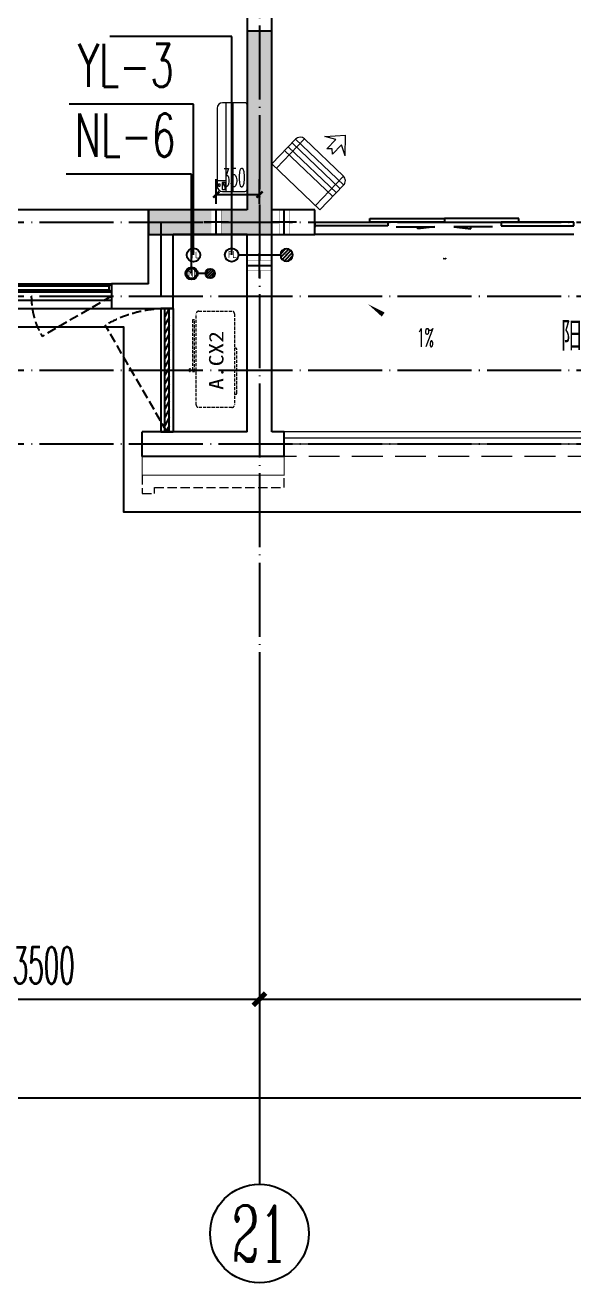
# Model space of a CAD drawing. Extents: x 27938 to 1507990, y 110129 to 923079.
# Drawn here: x 854517 to 858967, y 511440 to 521639 of the extents above; entities that cross this region are included whole.
import ezdxf
from ezdxf.enums import TextEntityAlignment as Align

# ---------------------------------------------------------------- set-up
doc = ezdxf.new("R2010")
doc.units = 0
doc.header["$LTSCALE"] = 1000
doc.header["$MEASUREMENT"] = 0
doc.linetypes.add('DASH', pattern=[0.35, 0.25, -0.1])
doc.linetypes.add('DOTE', pattern=[2.42, 2, -0.2, 0.02, -0.2])
for name, color, linetype in [('3-栏杆1', 135, 'Continuous'), ('3.5方案汇报，与郭总、侯月琴确定户型_t8$0$2020.03.04 -1安徽标准化洋房户型(UA）_t8_t8$0$看线', 154, 'Continuous'), ('AXIS', 3, 'Continuous'), ('AXIS_TEXT', 7, 'Continuous'), ('COLUMN', 9, 'Continuous'), ('DIM_凝结', 150, 'Continuous'), ('DIM_废水', 31, 'Continuous'), ('DIM_雨水', 4, 'Continuous'), ('DOTE', 1, 'Continuous'), ('EQUIP_地漏', 7, 'Continuous'), ('LVTRY', 6, 'Continuous'), ('PUB_HATCH', 8, 'Continuous'), ('PUB_TEXT', 4, 'Continuous'), ('VPIPE-凝结', 150, 'N'), ('VPIPE-废水', 31, 'Continuous'), ('VPIPE-雨水', 4, 'Y'), ('WALL', 9, 'Continuous'), ('WINDOW', 4, 'Continuous'), ('WINDOW_TEXT', 7, 'Continuous'), ('机电标识类', 1, 'Continuous'), ('看线', 251, 'Continuous')]:
    doc.layers.add(name, color=color, linetype=linetype)
for name, color, linetype, lineweight in [('平面-排水沟', 86, 'Continuous', 15), ('平面-栏杆', 135, 'Continuous', 15), ('平面-看线', 45, 'Continuous', 15), ('平面-空调室内机', 176, 'Continuous', 9), ('平面-空调预留孔', 173, 'Continuous', 15), ('空调', 76, 'Continuous', 13)]:
    doc.layers.add(name, color=color, linetype=linetype, lineweight=lineweight)
doc.styles.add('_TCH_AXIS', font='COMPLEX', dxfattribs={"bigfont": 'GBCBIG'})
doc.styles.add('_TCH_DIM', font='SIMPLEX.shx', dxfattribs={"width": 0.7, "bigfont": 'GBCBIG.shx'})
doc.styles.add('_TCH_DIM_T3', font='SIMPLEX.shx', dxfattribs={"width": 0.494118, "bigfont": 'GBCBIG.shx'})
doc.styles.add('_TCH_WINDOW', font='SIMPLEX.shx', dxfattribs={"width": 0.7, "height": 3.5, "bigfont": 'GBCBIG.shx'})
doc.styles.add('_TWT_SERIAL', font='SIMPLEX', dxfattribs={"width": 0.8, "height": 3.5, "bigfont": 'HZTXT'})
doc.styles.add('COMPLEX', font='COMPLEX')
doc.styles.get("Standard").update_dxf_attribs({"font": 'gbenor.shx', "bigfont": 'gbcbig.shx'})
doc.styles.add('黑体', font='simhei.ttf')
doc.linetypes.add('N', pattern='A,3,-0.2,["N",Standard,S=0.25,R=0,X=-0.1,Y=-0.115],-0.2', length=3.4)
doc.linetypes.add('Y', pattern='A,3,-0.2,["Y",Standard,S=0.25,R=0,X=-0.1,Y=-0.115],-0.2', length=3.4)
doc.dimstyles.new('_TCH_ARCH&&100', dxfattribs={"dimtxt": 297.5, "dimasz": 100, "dimexe": 250, "dimexo": 300, "dimgap": 126.25, "dimtad": 1, "dimdec": 0, "dimzin": 0, "dimdsep": 46, "dimtxsty": '_TCH_DIM_T3', "dimblk": 'ARCHTICK', "dimcen": 0.09, "dimclrt": 4, "dimazin": 2, "dimtfac": 1, "dimtdec": 0, "dimtix": 1, "dimtmove": 2, "dimatfit": 3, "dimfxl": 100, "dimtolj": 1, "dimtzin": 0, "dimarcsym": 0})
doc.dimstyles.new('_TCH_ARCH&&50', dxfattribs={"dimtxt": 148.75, "dimasz": 50, "dimexe": 125, "dimexo": 150, "dimgap": 63.125, "dimtad": 1, "dimdec": 0, "dimzin": 0, "dimdsep": 46, "dimtxsty": '_TCH_DIM_T3', "dimblk": 'ARCHTICK', "dimcen": 0.09, "dimclrt": 4, "dimazin": 2, "dimtfac": 1, "dimtdec": 0, "dimtix": 1, "dimtmove": 2, "dimatfit": 3, "dimfxl": 100, "dimtolj": 1, "dimtzin": 0, "dimarcsym": 0})

# ---------------------------------------------------------------- blocks, each defined once
blk = doc.blocks.new('GDGDGDSDA')
at = {"layer": 'DOTE', "color": 0, "linetype": 'DOTE', "ltscale": 0.3}
for p, q in [((447835, 367858), (447835, 359558)), ((471335, 363358), (417335, 363358)), ((447035, 363358), (447035, 362758)), ((471335, 362758), (417335, 362758)), ((471335, 362158), (417335, 362158)), ((471335, 361558), (417335, 361558))]:
    blk.add_line(p, q, dxfattribs=at)
blk = doc.blocks.new('GFDGFSDFGD')
at = {"layer": 'PUB_HATCH'}
blk.add_hatch(color=0, dxfattribs=at).paths.add_polyline_path([(448217, 365524), (449217, 365524), (449217, 367174), (449017, 367174), (449017, 365724), (448217, 365724)])
at = {"layer": 'COLUMN', "color": 0}
for p, q in [((449217, 367174), (449017, 367174)), ((449017, 367174), (449017, 365724)), ((449217, 365524), (449217, 367174)), ((449017, 365724), (448217, 365724)), ((448217, 365724), (448217, 365524)), ((448217, 365524), (449217, 365524))]:
    blk.add_line(p, q, dxfattribs=at)
blk = doc.blocks.new('dongkong')
blk.add_wipeout([(-603756, 210771), (-603756, 210571), (-603836, 210571), (-603836, 210771)])
at = {"layer": '机电标识类', "color": 250, "linetype": 'DASH', "ltscale": 400}
for p, q in [((-603796, 210771), (-603796, 210571)), ((-603896, 210671), (-603696, 210671))]:
    blk.add_line(p, q, dxfattribs=at)
at = {"layer": '空调', "color": 6, "linetype": 'DASH', "const_width": 2}
blk.add_lwpolyline([(-603756, 210771), (-603756, 210571), (-603836, 210571), (-603836, 210771)], close=True, dxfattribs=at)
blk = doc.blocks.new('A$C001338C2')
for p, q in [((845, 304), (55, 304)), ((109, 215), (109, 304)), ((0, 249), (0, 22)), ((900, 22), (900, 249)), ((22, 0), (878, 0))]:
    blk.add_line(p, q)
at = {"lineweight": 5}
for p, q in [((900, 215), (0, 215)), ((900, 143), (0, 143))]:
    blk.add_line(p, q, dxfattribs=at)
for points in [[(73, 275), (57, 275, -0.414214), (51, 281), (51, 283, -0.414214), (57, 289), (73, 289, -0.414214), (79, 283), (79, 281, -0.414214)], [(89, 226), (22, 226, -0.414214), (17, 232), (17, 243, -0.414214), (22, 249), (89, 249, -0.414214), (95, 243), (95, 232, -0.414214)]]:
    blk.add_lwpolyline(points, format="xyb", close=True)
for centre, radius, start, end in [((55, 249), 55, 90, 180), ((845, 249), 55, 360, 90), ((22, 22), 22, 180, 270), ((878, 22), 22, 270, 360)]:
    blk.add_arc(centre, radius, start, end)
blk = doc.blocks.new('$lvtry$00000171')
at = {"color": 0}
for p, q in [((-74, 11), (-11, 74)), ((-70, -27), (27, 70)), ((-53, -53), (53, 53)), ((-27, -70), (70, 27)), ((11, -74), (74, -11))]:
    blk.add_line(p, q, dxfattribs=at)
blk.add_circle((0, 0), 75, dxfattribs=at)
blk.add_point((0, 0), dxfattribs=at)
blk = doc.blocks.new('$TwtSys$00000141')
at = {"color": 1}
for p, q in [((-47, 4), (-5, 46)), ((-47, 4), (-5, 46)), ((-44, -18), (18, 44)), ((-44, -18), (18, 44)), ((-33, -33), (33, 33)), ((-33, -33), (33, 33)), ((-16, -44), (44, 16)), ((-16, -44), (44, 16)), ((6, -46), (46, -6)), ((6, -46), (46, -6))]:
    blk.add_line(p, q, dxfattribs=at)
blk.add_circle((0, 0), 47, dxfattribs=at)
blk.add_circle((0, 0), 47, dxfattribs=at)
blk = doc.blocks.new('dasdasf1sa2f31as32f')
for p, q in [((-116, 586), (43, 640)), ((83, 477), (43, 640)), ((-270, 524), (-428, 237)), ((-270, 524), (114, 314)), ((-23, 586), (-116, 586)), ((-23, 586), (-73, 493)), ((32, 555), (-18, 463)), ((83, 477), (32, 555)), ((-473, 260), (-339, 504)), ((93, 169), (-381, 428)), ((115, 208), (-359, 468)), ((135, 245), (-339, 505)), ((-31, 504), (-73, 493)), ((-18, 463), (-31, 504)), ((72, 132), (-401, 392)), ((114, 314), (-44, 26)), ((0, 0), (-473, 260)), ((134, 244), (0, 0))]:
    blk.add_line(p, q)
for centre, start, end in [((-294, 479), 61.2593, 151.2593), ((89, 269), 331.2593, 61.2593)]:
    blk.add_arc(centre, 51.3, start, end)
blk = doc.blocks.new('ferre')
at = {"layer": '平面-空调预留孔', "linetype": 'DASH', "ltscale": 0.1}
for p, q in [((93393, 115403), (93393, 115393)), ((93403, 115383), (93756, 115383)), ((93766, 115393), (93766, 115403))]:
    blk.add_line(p, q, dxfattribs=at)
blk.add_lwpolyline([(94046, 115403), (93306, 115403, -0.414214), (93286, 115423), (93286, 115693, -0.414214), (93306, 115713), (94046, 115713, -0.414214), (94066, 115693), (94066, 115423, -0.414214)], format="xyb", close=True, dxfattribs=at)
blk.add_lwpolyline([(93997, 115743), (93577, 115743), (93577, 115727), (93997, 115727)], close=True, dxfattribs=at)
for centre, start, end in [((93403, 115393), 180, 270), ((93756, 115393), 270, 0)]:
    blk.add_arc(centre, 10, start, end, dxfattribs=at)
at = {"layer": '平面-空调预留孔', "color": 251, "linetype": 'DASH', "ltscale": 0.1, "true_color": 0x636466, "style": '黑体', "width": 1.2}
blk.add_text('A.CX2', height=117, dxfattribs=at).set_placement((93428, 115492))
blk = doc.blocks.new('fergve')
at = {"layer": '平面-空调预留孔', "linetype": 'DASH', "ltscale": 0.1}
blk.add_blockref('ferre', (25670, -60416), dxfattribs=at)
blk = doc.blocks.new('GDGDRGDGDRGDR')
at = {"layer": '平面-空调室内机', "ltscale": 0.3, "rotation": 90}
blk.add_blockref('dongkong', (659787, 1046278), dxfattribs=at)
at = {"layer": '平面-空调预留孔'}
for name, p, rotation in [('dasdasf1sa2f31as32f', (449607, 442932), 344.9999999966897), ('fergve', (503901, 322375), 90)]:
    blk.add_blockref(name, p, dxfattribs=dict(at, rotation=rotation))
at = {"layer": '平面-空调室内机', "ltscale": 0.3, "rotation": 180}
blk.add_blockref('dongkong', (-154479, 653503), dxfattribs=at)
blk = doc.blocks.new('_ArchTick')
at = {"color": 0, "linetype": 'ByBlock', "const_width": 0.4}
blk.add_lwpolyline([(-0.5, -0.5), (0.5, 0.5)], dxfattribs=at)
blk = doc.blocks.new('*D772')
at = {"layer": 'Defpoints', "color": 0}
for p in [(856417, 520265), (856066, 520041), (856417, 520041)]:
    blk.add_point(p, dxfattribs=at)
at = {"layer": '平面-空调预留孔', "color": 0, "lineweight": -2}
for p, q in [((856066, 520191), (856066, 520390)), ((856417, 520191), (856417, 520390)), ((856066, 520265), (856417, 520265))]:
    blk.add_line(p, q, dxfattribs=at)
at = {"layer": '平面-空调预留孔', "color": 0, "lineweight": -2, "xscale": 50, "yscale": 50, "zscale": 50, "rotation": 180}
blk.add_blockref('_ArchTick', (856066, 520265), dxfattribs=at)
at = {"layer": '平面-空调预留孔', "color": 0, "lineweight": -2, "xscale": 50, "yscale": 50, "zscale": 50}
blk.add_blockref('_ArchTick', (856417, 520265), dxfattribs=at)
at = {"layer": '平面-空调预留孔', "color": 4, "insert": (856210, 520403), "char_height": 148.8, "attachment_point": 5, "style": '_TCH_DIM_T3'}
blk.add_mtext('\\A1;350', dxfattribs=at)
blk = doc.blocks.new('*D805')
at = {"layer": 'AXIS', "color": 0, "lineweight": -2}
for p, q in [((856417, 515940), (856417, 513490)), ((862217, 515940), (862217, 513490)), ((856417, 513740), (862217, 513740))]:
    blk.add_line(p, q, dxfattribs=at)
at = {"layer": 'Defpoints', "color": 0}
for p in [(856417, 516240), (862217, 516240), (862217, 513740)]:
    blk.add_point(p, dxfattribs=at)
at = {"layer": 'AXIS', "color": 0, "lineweight": -2, "xscale": 100, "yscale": 100, "zscale": 100, "rotation": 180}
blk.add_blockref('_ArchTick', (856417, 513740), dxfattribs=at)
at = {"layer": 'AXIS', "color": 0, "lineweight": -2, "xscale": 100, "yscale": 100, "zscale": 100}
blk.add_blockref('_ArchTick', (862217, 513740), dxfattribs=at)
at = {"layer": 'AXIS', "color": 4, "insert": (859317, 514015), "char_height": 297.5, "attachment_point": 5, "style": '_TCH_DIM_T3'}
blk.add_mtext('\\A1;5800', dxfattribs=at)
blk = doc.blocks.new('*D806')
at = {"layer": 'AXIS', "color": 0, "lineweight": -2}
for p, q in [((852917, 515940), (852917, 513490)), ((856417, 515940), (856417, 513490)), ((852917, 513740), (856417, 513740))]:
    blk.add_line(p, q, dxfattribs=at)
at = {"layer": 'Defpoints', "color": 0}
for p in [(852917, 516240), (856417, 516240), (856417, 513740)]:
    blk.add_point(p, dxfattribs=at)
at = {"layer": 'AXIS', "color": 0, "lineweight": -2, "xscale": 100, "yscale": 100, "zscale": 100, "rotation": 180}
blk.add_blockref('_ArchTick', (852917, 513740), dxfattribs=at)
at = {"layer": 'AXIS', "color": 0, "lineweight": -2, "xscale": 100, "yscale": 100, "zscale": 100}
blk.add_blockref('_ArchTick', (856417, 513740), dxfattribs=at)
at = {"layer": 'AXIS', "color": 4, "insert": (854667, 514015), "char_height": 297.5, "attachment_point": 5, "style": '_TCH_DIM_T3'}
blk.add_mtext('\\A1;3500', dxfattribs=at)
blk = doc.blocks.new('*D814')
at = {"layer": 'AXIS', "color": 0, "lineweight": -2}
for p, q in [((827817, 515940), (827817, 512690)), ((878017, 515940), (878017, 512690)), ((827817, 512940), (878017, 512940))]:
    blk.add_line(p, q, dxfattribs=at)
at = {"layer": 'Defpoints', "color": 0}
for p in [(827817, 516240), (878017, 516240), (878017, 512940)]:
    blk.add_point(p, dxfattribs=at)
at = {"layer": 'AXIS', "color": 0, "lineweight": -2, "xscale": 100, "yscale": 100, "zscale": 100, "rotation": 180}
blk.add_blockref('_ArchTick', (827817, 512940), dxfattribs=at)
at = {"layer": 'AXIS', "color": 0, "lineweight": -2, "xscale": 100, "yscale": 100, "zscale": 100}
blk.add_blockref('_ArchTick', (878017, 512940), dxfattribs=at)
at = {"layer": 'AXIS', "color": 4, "insert": (852917, 513215), "char_height": 297.5, "attachment_point": 5, "style": '_TCH_DIM_T3'}
blk.add_mtext('\\A1;50200', dxfattribs=at)
blk = doc.blocks.new('_AXISO')
at = {"color": 0}
blk.add_circle((0, 0), 0.5, dxfattribs=at)
at = {"layer": 'AXIS_TEXT', "color": 0, "style": 'COMPLEX', "width": 1.041667}
blk.add_attdef('A', text='', height=0.56, dxfattribs=at).set_placement((-0.25, -0.28), (0.25, -0.28), align=Align.FIT)
blk = doc.blocks.new('$DorLib2D$00000138')
at = {"color": 0, "linetype": 'Continuous'}
for p, q in [((-0.2875, 0), (-0.2875, 0.1538)), ((-0.2875, 0.1538), (0, 0.1538)), ((0, 0.1538), (0, 0)), ((0.2875, 0.1538), (0, 0.1538)), ((0.2875, 0), (0.2875, 0.1538)), ((-0.5, -0.1399), (-0.5, 0)), ((-0.5, 0), (-0.2188, 0)), ((0, 0), (-0.2875, 0)), ((-0.2188, 0), (-0.2188, -0.1399)), ((0, 0), (0.2875, 0)), ((0.2188, 0), (0.2188, -0.1399)), ((0.5, 0), (0.2188, 0)), ((0.5, 0), (0.5, -0.1946)), ((0.5, -0.1399), (0.5, 0)), ((-0.2188, -0.1399), (-0.5, -0.1399)), ((0.2188, -0.1399), (0.5, -0.1399)), ((-0.1857, -0.186), (-0.037, -0.186)), ((-0.037, -0.186), (-0.1019, -0.2583)), ((-0.1019, -0.2583), (-0.1019, -0.186)), ((0.1857, -0.186), (0.037, -0.186)), ((0.037, -0.186), (0.1019, -0.2583)), ((0.1019, -0.2583), (0.1019, -0.186))]:
    blk.add_line(p, q, dxfattribs=at)
blk = doc.blocks.new('$WINLIB2D$00000001')
at = {"color": 0}
for points in [[(-0.5, 0.5), (-0.5, -0.5)], [(-0.5, 0.5), (0.5, 0.5)], [(0.5, -0.5), (0.5, 0.5)], [(0.5, 0.1667), (-0.5, 0.1667)], [(0.5, -0.1667), (-0.5, -0.1667)], [(-0.5, -0.5), (0.5, -0.5)]]:
    blk.add_lwpolyline(points, dxfattribs=at)
blk = doc.blocks.new('$WINLIB2D$00000039')
at = {"color": 0}
for points in [[(-0.5, 0.5), (-0.5, -0.5)], [(0.5, 0.5), (-0.5, 0.5)], [(0.5, -0.5), (0.5, 0.5)], [(-0.5, 0.167), (0.5, 0.167)], [(-0.384, -0.167), (-0.448, 0.167)], [(-0.316, -0.167), (-0.38, 0.167)], [(-0.248, -0.167), (-0.312, 0.167)], [(-0.18, -0.167), (-0.244, 0.167)], [(-0.112, -0.167), (-0.176, 0.167)], [(-0.044, -0.167), (-0.108, 0.167)], [(0.024, -0.167), (-0.04, 0.167)], [(0.092, -0.167), (0.028, 0.167)], [(0.16, -0.167), (0.096, 0.167)], [(0.228, -0.167), (0.164, 0.167)], [(0.296, -0.167), (0.232, 0.167)], [(0.364, -0.167), (0.3, 0.167)], [(0.432, -0.167), (0.368, 0.167)], [(0.5, -0.167), (0.436, 0.167)], [(-0.452, -0.167), (-0.5, 0.084)], [(-0.5, -0.167), (0.5, -0.167)], [(0.5, -0.5), (-0.5, -0.5)]]:
    blk.add_lwpolyline(points, dxfattribs=at)

msp = doc.modelspace()

# ---------------------------------------------------------------- linework, layer by layer
at = {"color": 8, "const_width": 8}
msp.add_lwpolyline([(855466.6, 518140.4), (855466.6, 517990.4), (856616.6, 517990.4), (856616.6, 518140.4)], dxfattribs=at)
at = {"layer": '3-栏杆1', "color": 8}
for p, q in [((855196.3, 519522.7), (855216.6, 519540.4)), ((855216.6, 519540.4), (855196.3, 519522.7)), ((855196.3, 519522.6), (853436.8, 519522.6)), ((853436.8, 519493.4), (855196.3, 519493.3)), ((855196.3, 519522.7), (855196.3, 519493.4)), ((855196.3, 519493.4), (855216.6, 519473.5)), ((855216.6, 519473.5), (855196.3, 519493.4))]:
    msp.add_line(p, q, dxfattribs=at)
at = {"layer": '3.5方案汇报，与郭总、侯月琴确定户型_t8$0$2020.03.04 -1安徽标准化洋房户型(UA）_t8_t8$0$看线', "color": 8, "ltscale": 10}
msp.add_line((855516.6, 520140.4), (853016.6, 520140.4), dxfattribs=at)
at = {"layer": 'AXIS', "color": 8}
msp.add_line((856416.6, 516240.4), (856416.6, 512240.4), dxfattribs=at)
at = {"layer": 'DIM_废水'}
msp.add_line((856191.6, 521548), (855203.8, 521548), dxfattribs=at)
at = {"layer": 'DIM_雨水'}
msp.add_line((855881.6, 520998), (854874.7, 520998), dxfattribs=at)
at = {"layer": 'VPIPE-凝结', "color": 8, "ltscale": 0.1}
msp.add_line((856246.6, 519775.4), (856586.6, 519775.4), dxfattribs=at)
msp.add_lwpolyline([(855979, 519625.4), (855906.6, 519625.4)], dxfattribs=at)
at = {"layer": 'VPIPE-凝结', "color": 8}
msp.add_circle((855866.6, 519625.4), 40, dxfattribs=at)
at = {"layer": 'VPIPE-废水', "color": 8}
msp.add_circle((856191.6, 519775.4), 55, dxfattribs=at)
at = {"layer": 'VPIPE-雨水', "color": 8}
msp.add_circle((855881.6, 519775.4), 55, dxfattribs=at)
at = {"layer": 'WALL', "color": 8}
for p, q in [((856416.6, 518140.4), (855466.6, 518140.4)), ((856616.6, 518140.4), (856416.6, 518140.4))]:
    msp.add_line(p, q, dxfattribs=at)
at = {"layer": 'WINDOW', "color": 8, "linetype": 'DASH', "ltscale": 0.3}
for points in [[(855216.6, 519440.4), (854653.4, 519115.8, -0.1314846), (854566.6, 519440.4)], [(855666.6, 518340.4), (855166.6, 519206.5, -0.1316525), (855666.6, 519340.4)]]:
    msp.add_lwpolyline(points, format="xyb", dxfattribs=at)
at = {"layer": '平面-栏杆', "color": 8}
for points in [[(861266.6, 518290.4), (856616.6, 518290.4)], [(861266.6, 518240.4), (856616.6, 518240.4)]]:
    msp.add_lwpolyline(points, dxfattribs=at)
at = {"layer": '平面-看线', "color": 8}
msp.add_lwpolyline([(861266.6, 518340.4), (856616.6, 518340.4)], dxfattribs=at)
at = {"layer": '平面-看线', "color": 8, "linetype": 'DASH'}
msp.add_lwpolyline([(861266.6, 518140.4), (856616.6, 518140.4)], dxfattribs=at)
at = {"layer": '平面-看线', "color": 8, "linetype": 'DASH', "ltscale": 0.3}
msp.add_lwpolyline([(855466.6, 517990.4), (855466.6, 517840.4), (855566.6, 517840.4), (855566.6, 517890.4), (856616.6, 517890.4), (856616.6, 517990.4)], dxfattribs=at)
at = {"layer": '看线', "color": 8}
msp.add_lwpolyline([(875516.6, 519340.4), (875516.6, 517690.4), (855316.6, 517690.4), (855316.6, 519190.4), (852916.6, 519190.4)], dxfattribs=at)

# ---------------------------------------------------------------- block references
at = {"color": 8}
msp.add_blockref('GFDGFSDFGD', (407300, 154416.7), dxfattribs=at)
at = {"layer": 'AXIS', "color": 8}
ref = msp.add_blockref('_AXISO', (856416.6, 511840.4), dxfattribs=dict(at, xscale=800, yscale=800, zscale=800))
ref.add_attrib('A', '21', dxfattribs={"layer": 'AXIS_TEXT', "color": 8, "ltscale": 0.5, "height": 452.55, "style": '_TCH_AXIS', "width": 0.724138}).set_placement((856190.3, 511614.1), (856642.8, 511614.1), align=Align.FIT)
at = {"layer": 'DOTE', "color": 169}
msp.add_blockref('GDGDGDSDA', (408581.8, 156682.1), dxfattribs=at)
at = {"layer": 'EQUIP_地漏', "color": 8, "xscale": -0.8, "yscale": -0.8, "zscale": 0.8, "rotation": 180}
msp.add_blockref('$TwtSys$00000141', (856016.6, 519625.4), dxfattribs=at)
at = {"layer": 'LVTRY', "color": 8, "xscale": -0.6666666667107825, "yscale": 0.6666666667107825, "rotation": 90.00000000602213}
msp.add_blockref('$lvtry$00000171', (856636.6, 519775.4), dxfattribs=at)
at = {"layer": '平面-空调预留孔', "color": 8, "xscale": 0.800000000046565, "yscale": 0.800000000046565, "zscale": 0.800000000046565, "rotation": 90.00000023343014}
msp.add_blockref('A$C001338C2', (856316.5, 520290.4), dxfattribs=at)

# ---------------------------------------------------------------- texts
at = {"layer": 'DIM_雨水', "color": 7, "style": '_TWT_SERIAL', "width": 0.64}
msp.add_text('YL-3', height=350, dxfattribs=at).set_placement((854944.7, 521138))

# ---------------------------------------------------------------- dimensions: what is measured, and where the dimension line sits
at = {"layer": 'AXIS', "color": 8}
for p1, p2, distance, picture, middle in [((827816.6, 516240.4), (878016.6, 516240.4), -3300, '*D814', (852916.6, 513215.4)), ((852916.6, 516240.4), (856416.6, 516240.4), -2500, '*D806', (854666.6, 514015.4)), ((856416.6, 516240.4), (862216.6, 516240.4), -2500, '*D805', (859316.6, 514015.4))]:
    dim = msp.add_aligned_dim(p1=p1, p2=p2, distance=distance, dimstyle='_TCH_ARCH&&100', dxfattribs=at)
    dim.commit()
    dim.dimension.update_dxf_attribs({"geometry": picture, "text_midpoint": middle})

# ---------------------------------------------------------------- next in the draw order: block references
at = {"layer": '平面-空调室内机', "color": 8, "ltscale": 0.3, "xscale": -1, "rotation": 180}
msp.add_blockref('dongkong', (1459862.5, 730711.3), dxfattribs=at)

# ---------------------------------------------------------------- next in the draw order: block references
at = {"layer": '平面-空调室内机', "color": 8, "ltscale": 0.3, "rotation": 180}
msp.add_blockref('dongkong', (252270.4, 730711.3), dxfattribs=at)

# ---------------------------------------------------------------- next in the draw order: block references
at = {"color": 8}
msp.add_blockref('GDGDRGDGDRGDR', (407300, 77208.4), dxfattribs=at)

# ---------------------------------------------------------------- next in the draw order: linework, layer by layer
at = {"layer": 'DIM_凝结'}
for p, q in [((855866.6, 520431.9), (854850.1, 520431.9)), ((855866.6, 519625.4), (855866.6, 520431.9))]:
    msp.add_line(p, q, dxfattribs=at)
at = {"layer": 'DIM_废水'}
msp.add_line((856191.6, 519775.4), (856191.6, 521548), dxfattribs=at)
at = {"layer": 'DIM_雨水'}
msp.add_line((855881.6, 519775.4), (855881.6, 520998), dxfattribs=at)
at = {"layer": 'VPIPE-凝结'}
msp.add_circle((855866.6, 519625.4), 50, dxfattribs=at)
at = {"layer": 'VPIPE-废水'}
msp.add_circle((856191.6, 519775.4), 55, dxfattribs=at)
at = {"layer": 'VPIPE-雨水'}
msp.add_circle((855881.6, 519775.4), 55, dxfattribs=at)
at = {"layer": 'WALL', "color": 8}
for p, q in [((856316.6, 523440.4), (856316.6, 520140.4)), ((856516.6, 520140.4), (856516.6, 523440.4)), ((856316.6, 520140.4), (855516.6, 520140.4)), ((855516.6, 519540.4), (855516.6, 520140.4)), ((856866.6, 520140.4), (856516.6, 520140.4)), ((856866.6, 519940.4), (856866.6, 520140.4)), ((856316.6, 519940.4), (855716.6, 519940.4)), ((855716.6, 519340.4), (855716.6, 519940.4)), ((856316.6, 518340.4), (856316.6, 519940.4)), ((856516.6, 519940.4), (856866.6, 519940.4)), ((856516.6, 518340.4), (856516.6, 519940.4)), ((855516.6, 519540.4), (855216.6, 519540.4)), ((855216.6, 519540.4), (855216.6, 519340.4)), ((855216.6, 519340.4), (855716.6, 519340.4)), ((856316.6, 518340.4), (855466.6, 518340.4)), ((855466.6, 518140.4), (855466.6, 518340.4)), ((856616.6, 518340.4), (856516.6, 518340.4)), ((856616.6, 518140.4), (856616.6, 518340.4))]:
    msp.add_line(p, q, dxfattribs=at)
at = {"layer": 'WINDOW', "color": 8}
msp.add_line((858966.6, 519940.4), (856866.6, 519940.4), dxfattribs=at)
at = {"layer": '平面-排水沟', "color": 8}
msp.add_lwpolyline([(857651.8, 519133.4, 0, 0, 0), (857296.8, 519377.1, 0, 40, 0), (857420.4, 519292.2, 0, 0, 0)], format="xyseb", dxfattribs=at)

# ---------------------------------------------------------------- next in the draw order: block references
at = {"layer": 'WINDOW', "color": 8}
ref = msp.add_blockref('$DorLib2D$00000138', (857916.6, 520040.4), dxfattribs=dict(at, xscale=2100, yscale=-200, zscale=2100, rotation=179.9999999989443))
ref.add_attrib('A', 'TLM2123', (857907.5, 519745), dxfattribs={"layer": 'WINDOW_TEXT', "color": 8, "ltscale": 0.5, "height": 5.95, "rotation": 360, "style": '_TCH_WINDOW', "width": 0.494118})
ref = msp.add_blockref('$WINLIB2D$00000001', (854316.6, 519440.4), dxfattribs=dict(at, xscale=1800, yscale=-200, zscale=1800, rotation=4.935878894074151e-09))
ref.add_attrib('A', 'TC1817', (854309.2, 519730), dxfattribs={"layer": 'WINDOW_TEXT', "color": 8, "ltscale": 0.5, "height": 5.95, "rotation": 0, "style": '_TCH_WINDOW', "width": 0.494118})
ref = msp.add_blockref('$WINLIB2D$00000039', (855666.6, 518840.4), dxfattribs=dict(at, xscale=-1000, yscale=-100, zscale=-1000, rotation=270))
ref.add_attrib('A', 'BYC1017b', (855856.1, 518830.2), dxfattribs={"layer": 'WINDOW_TEXT', "color": 8, "ltscale": 0.5, "height": 5.95, "rotation": 90, "style": '_TCH_WINDOW', "width": 0.494118})

# ---------------------------------------------------------------- next in the draw order: texts
at = {"layer": 'DIM_凝结', "color": 7, "style": '_TWT_SERIAL', "width": 0.64}
msp.add_text('NL-6', height=350, dxfattribs=at).set_placement((854920.1, 520571.9))
at = {"layer": 'PUB_TEXT', "color": 8}
for s, height, p in [('YL', 56, (855851.2, 519747.4)), ('FL', 56, (856161.5, 519751.6)), ('NL', 56, (855838.6, 519597.4)), ('阳台', 236.31, (858861.5, 518999.7))]:
    msp.add_text(s, height=height, dxfattribs=at).set_placement(p)
at = {"layer": '平面-排水沟', "color": 7, "style": '_TCH_DIM', "width": 0.494118}
msp.add_text('1%', height=148.75, dxfattribs=at).set_placement((857693.1, 519030.6))

# ---------------------------------------------------------------- next in the draw order: dimensions: what is measured, and where the dimension line sits
at = {"layer": '平面-空调预留孔', "color": 8}
dim = msp.add_linear_dim(base=(856416.6, 520265.3), p1=(856066.4, 520040.6), p2=(856416.6, 520040.6), angle=0, dimstyle='_TCH_ARCH&&50', dxfattribs=at)
dim.commit()
dim.dimension.update_dxf_attribs({"geometry": '*D772', "text_midpoint": (856210, 520402.8), "dimtype": 129})

doc.saveas('drawing.dxf')
